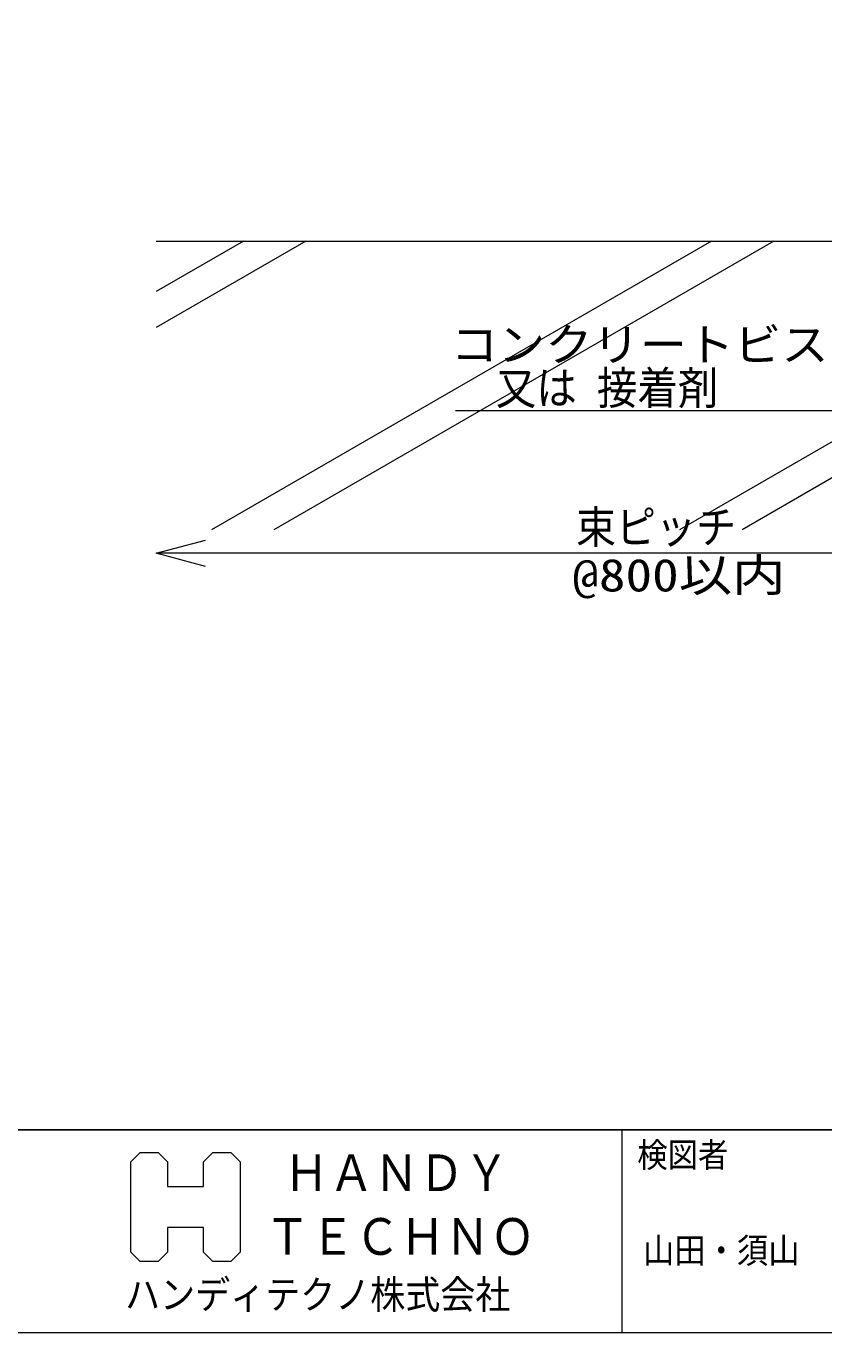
# Model space of a CAD drawing. Units: millimetres, scale not verified. Extents: x -12715 to 12220, y -3398 to 4210.
# Drawn here: x 3478.1 to 3733.8, y 2230.8 to 2649.3 of the extents above; entities that cross this region are included whole.
import ezdxf
from ezdxf.enums import TextEntityAlignment as Align

# ---------------------------------------------------------------- set-up
doc = ezdxf.new("R2010")
doc.units = ezdxf.units.MM
doc.header["$LTSCALE"] = 5.7
for name, color, linetype, lineweight in [('0-0_図枠', 7, 'Continuous', 9), ('0-2_文字', 4, 'Continuous', 9), ('0-3_寸法', 7, 'Continuous', 9), ('0-4_一般', 4, 'Continuous', 9)]:
    doc.layers.add(name, color=color, linetype=linetype, lineweight=lineweight)
doc.styles.add('ＭＳ ゴシック', font='')
doc.styles.get('ＭＳ ゴシック').set_extended_font_data('MS Gothic')

# ---------------------------------------------------------------- blocks, each defined once
blk = doc.blocks.new('グループ-2-1')
at = {"layer": '0-0_図枠', "color": 5}
blk.add_lwpolyline([(130814.2, -25254.9), (131043.5, -25254.9), (131163.5, -25375.9), (131163.5, -26533.9), (131043.5, -26654.9), (130814.2, -26654.9), (130694, -26533.8), (130694, -26217), (130232.9, -26217), (130233, -26533.9), (130112.9, -26654.9), (129883.6, -26654.9), (129763.6, -26533.9), (129763.5, -25375.9), (129883.6, -25254.9), (130112.9, -25254.9), (130232.9, -25375.9), (130232.9, -25692.8), (130694, -25692.8), (130694, -25375.9)], close=True, dxfattribs=at)
at = {"layer": '0-0_図枠', "style": 'ＭＳ ゴシック', "width": 0.9}
for s, height, p in [('ＨＡＮＤＹ', 470.1, (131725.7, -25892.9)), ('ＴＥＣＨＮＯ', 470.1, (131482.9, -26708.9)), ('ハンディテクノ株式会社', 365.7, (129690.3, -27369.2))]:
    blk.add_text(s, height=height, dxfattribs=at).set_placement(p, align=Align.BOTTOM_LEFT)
blk = doc.blocks.new('グループ-25-1')
at = {"layer": '0-3_寸法', "color": 4}
blk.add_line((158646.5, -17581.4), (130086.5, -17581.4), dxfattribs=at)
blk.add_lwpolyline([(130721.5, -17751.6), (130086.5, -17581.4), (130721.5, -17411.3)], dxfattribs=at)
at = {"layer": '0-3_寸法', "color": 4, "style": 'ＭＳ ゴシック'}
for s, width, p in [('束ピッチ', 0.9, (135469.2, -17579.2)), ('@800以内', 1.2, (135422.2, -18194.9))]:
    blk.add_text(s, height=417.9, dxfattribs=dict(at, width=width)).set_placement(p, align=Align.BOTTOM_LEFT)

msp = doc.modelspace()

# ---------------------------------------------------------------- linework, layer by layer
at = {"layer": '0-0_図枠'}
msp.add_line((3668.983, 2295.811), (3668.983, 2230.811), dxfattribs=at)
at = {"layer": '0-0_図枠', "color": 5}
for points in [[(2518.984, 3595.811), (4518.984, 3595.811), (4518.984, 2295.811), (2518.984, 2295.811)], [(2518.983, 2295.811), (4518.983, 2295.811), (4518.983, 2230.811), (2518.983, 2230.811)]]:
    msp.add_lwpolyline(points, close=True, dxfattribs=at)
at = {"layer": '0-2_文字'}
msp.add_line((3764.382, 2526.087), (3615.7, 2526.087), dxfattribs=at)
at = {"layer": '0-4_一般'}
for p, q in [((3547.749, 2580.464), (3519.749, 2564.298)), ((3567.749, 2580.464), (3519.749, 2552.751)), ((3697.749, 2580.464), (3537.534, 2487.964)), ((3717.749, 2580.464), (3557.534, 2487.964)), ((3847.749, 2580.464), (3687.534, 2487.964)), ((3867.749, 2580.464), (3707.534, 2487.964))]:
    msp.add_line(p, q, dxfattribs=at)
at = {"layer": '0-4_一般', "color": 3}
msp.add_line((3519.749, 2580.464), (4233.749, 2580.464), dxfattribs=at)

# ---------------------------------------------------------------- block references
at = {"layer": '0-0_図枠', "xscale": 0.025, "yscale": 0.025}
msp.add_blockref('グループ-2-1', (267.586, 2920), dxfattribs=at)
at = {"layer": '0-3_寸法', "xscale": 0.025, "yscale": 0.025}
msp.add_blockref('グループ-25-1', (267.586, 2920), dxfattribs=at)

# ---------------------------------------------------------------- texts
at = {"layer": '0-0_図枠', "color": 1, "style": 'ＭＳ ゴシック', "width": 0.9}
msp.add_text('検図者', height=7.918, dxfattribs=at).set_placement((3673.973, 2281.482), align=Align.BOTTOM_LEFT)
at = {"layer": '0-0_図枠', "style": 'ＭＳ ゴシック', "width": 0.9}
msp.add_text('山田・須山', height=8.167, dxfattribs=at).set_placement((3675.817, 2250.688), align=Align.BOTTOM_LEFT)
at = {"layer": '0-2_文字', "style": 'ＭＳ ゴシック'}
for s, width, p in [('コンクリートビス(SUS)', 1.05, (3614.252, 2538.884)), ('\u3000又は 接着剤', 0.9, (3615.7, 2524.988))]:
    msp.add_text(s, height=10.56, dxfattribs=dict(at, width=width)).set_placement(p, align=Align.BOTTOM_LEFT)

doc.saveas('drawing.dxf')
